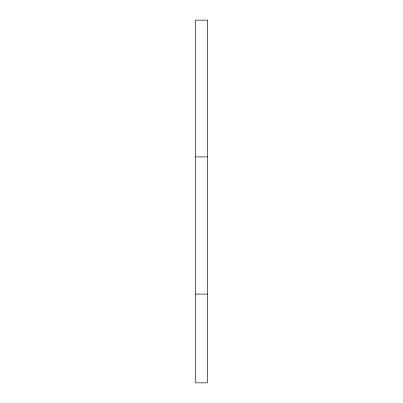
<?xml version="1.0" encoding="UTF-8"?>
<svg xmlns="http://www.w3.org/2000/svg" width="403" height="403" viewBox="0 0 403 403"><rect width="100%" height="100%" fill="white"/><g stroke="black" fill="none" stroke-linecap="round" stroke-linejoin="round"><path stroke-width="0.6" d="M195.556 156.908L207.444 156.908M195.556 294.089L207.444 294.089M207.444 20.15L195.556 20.15L195.556 382.85L207.444 382.85L207.444 20.15"/></g></svg>
